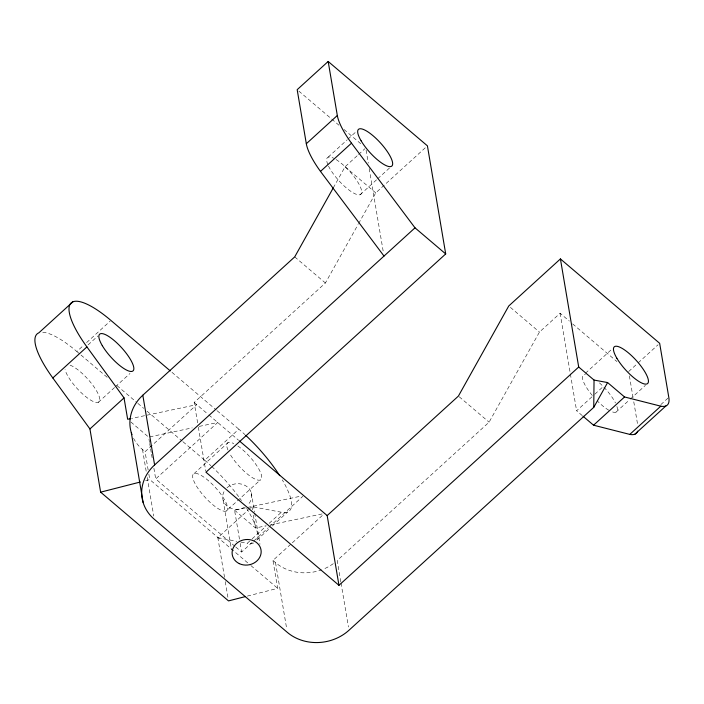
<?xml version="1.0" encoding="UTF-8"?>
<svg xmlns="http://www.w3.org/2000/svg" width="704" height="704" viewBox="0 0 704 704"><rect width="100%" height="100%" fill="white"/><g stroke="black" fill="none" stroke-linecap="round" stroke-linejoin="round"><path stroke-width="0.53" stroke-dasharray="3.52 2.64" d="M333.274 187.871L345.057 166.786L357.773 155.206M197.622 422.866L194.172 402.486L325.406 282.99L358.072 224.514M358.609 223.555L375.751 192.887L425.806 147.312M340.833 581.944L337.198 560.49L489.095 422.18L539.449 332.068L560.111 313.254L569.307 321.068M42.733 332.297A67.109 19.263 47.7 0 1 76.833 351.49L83.336 345.576M86.583 342.619L110.123 321.182M88.114 344.872L97.865 336.002M328.108 157.186L347.186 139.814M347.978 139.093L356.726 131.129M358.574 154.484L364.927 148.694M98.331 402.31L114.567 387.517M115.377 386.778L129.994 373.472M360.237 194.656L376.93 179.45M377.722 178.728L389.646 167.878M148.148 469.946L145.059 451.704L196.733 404.659L131.903 418.37M234.969 546.348L155.698 478.949L217.703 422.497L198.572 426.536M182.987 441.751L204.723 460.231L238.823 429.185A67.109 19.263 47.7 0 1 245.01 434.676M194.084 473.572L228.184 442.526M226.213 511.042A24.798 7.119 47.7 0 0 208.146 480.454A24.798 7.119 47.7 0 0 196.09 485.434A24.798 7.119 47.7 0 0 226.213 511.042L260.313 479.996M224.532 577.324L217.826 537.68L247.861 510.33M248.67 509.59L251.926 506.625L281.362 512.239A67.109 19.263 47.7 0 0 282.295 479.873M240.953 542.089L247.262 543.294L251.319 539.598M252.138 538.859L265.936 526.284M269.183 523.327L281.362 512.239M235.805 547.052L241.639 552.024L252.912 541.754M253.722 541.024L268.215 527.824M269.016 527.094L302.834 496.302M256.863 540.047L269.042 528.959M272.29 526.002L287.716 511.958M247.342 596.094L277.666 588.342L272.95 560.446L291.518 543.541M292.327 542.802L324.614 513.401M585.473 373.217L612.498 348.603M582.261 415.589L576.611 410.784L594.097 394.865M594.889 394.143L603.636 386.179M628.654 371.536L637.402 363.572M638.194 362.85L658.073 344.758M616.009 412.13L629.526 399.828M630.318 399.106L645.418 385.352M660.854 404.598L668.008 398.077M145.596 480.665L149.785 479.6L250.087 564.89M149.688 436.876L192.201 427.891M239.466 539.141L234.564 510.18L246.259 507.707M247.315 507.478L301.514 496.012M234.564 510.18L255.534 528.009L266.165 525.765M270.415 524.867L322.494 513.85M217.826 537.68L236.746 541.288M298.848 91.106L338.976 125.224M343.992 129.483L360.712 143.704M572.651 323.91L616.959 361.583M345.057 166.786L375.751 192.887M510.409 307.384L539.449 332.068M294.712 256.89L325.406 282.99M459.237 396.783L489.095 422.18M171.952 372.328L216.251 409.992M217.087 410.705L238.823 429.185M194.172 402.486L208.023 414.26M208.833 414.946L238.559 440.229M76.833 351.49L80.177 354.332M81.013 355.045L107.765 377.793M116.961 385.607L137.016 402.662M137.852 403.374L143.704 408.346M147.048 411.189L182.151 441.038M130.882 422.013L148.623 437.105M133.566 438.31A43.771 38.28 -9.6 0 0 142.507 449.53L145.059 451.704M272.95 560.446L275.51 562.619A43.771 38.28 -9.6 0 0 321.543 569.862M250.923 565.594L277.666 588.342M629.394 375.857L633.046 397.478M633.776 401.799L637.798 425.586M560.111 313.254L570.196 372.856M570.372 373.938L576.611 410.784M366.089 150.128L368.28 163.099M369.195 168.502L383.46 252.824M341.009 583.018L348.454 627.009M275.51 562.619L286.757 629.138M251.266 492.703L254.531 512.01M254.707 513.084L259.97 544.201M251.926 506.625L252.463 509.837M253.37 515.178L255.534 528.009M240.187 543.435L241.639 552.024M223.133 500.298L231.484 549.648M225.254 581.618L228.158 598.761M198.343 427.161L205.788 471.152M148.984 439.252L149.53 442.464M149.714 443.538L150.436 447.832M150.621 448.906L151.351 453.2M151.527 454.274L152.258 458.559M153.886 468.222L155.698 478.949M148.87 474.232L149.785 479.6M142.507 449.53L146.318 472.058M147.224 477.426L153.754 516.05M616.924 406.507A24.798 7.119 47.7 0 1 610.377 411.057M608.854 410.247A24.798 7.119 47.7 0 1 597.379 401.025M592.293 395.454A24.798 7.119 47.7 0 1 585.332 374.449M599.456 382.87A24.798 7.119 47.7 0 1 615.463 402.961M336.072 159.553A24.798 7.119 47.7 0 1 359.832 185.759A24.798 7.119 47.7 0 1 351.727 191.937A24.798 7.119 47.7 0 1 328.249 165.51M327.888 164.701A24.798 7.119 47.7 0 1 333.74 158.259M333.309 563.658A43.771 38.28 -9.6 0 1 322.511 569.492M70.083 365.165A24.798 7.119 47.7 0 1 96.976 391.591A24.798 7.119 47.7 0 1 88.695 398.851A24.798 7.119 47.7 0 1 65.041 369.582M237.811 445.984A24.798 7.119 47.7 0 1 259.908 471.099A24.798 7.119 47.7 0 1 253.414 478.254A24.798 7.119 47.7 0 1 230.19 454.379M227.964 450.05A24.798 7.119 47.7 0 1 233.816 443.599M226.97 487.802A14.59 12.76 -9.6 0 1 247.535 487.089A14.59 12.76 -9.6 0 1 247.43 505.199M244.402 507.338A14.59 12.76 -9.6 0 1 226.864 505.912A14.59 12.76 -9.6 0 1 224.638 490.53M253.616 543.004A67.109 19.263 47.7 0 1 247.262 543.294M204.723 460.231A67.109 19.263 47.7 0 1 210.91 465.731M211.693 466.453A67.109 19.263 47.7 0 1 241.481 500.57M246.673 508.411A67.109 19.263 47.7 0 1 257.013 539.264"/><path stroke-width="1.06" d="M333.274 187.871L294.712 256.89L142.815 395.208L154.607 464.948A43.771 38.28 -9.6 0 0 154.299 519.27L287.302 632.359A43.771 38.28 -9.6 0 0 348.999 630.23L593.745 407.37L594.044 380.072L578.706 367.022L560.419 258.931L508.754 305.976L458.41 396.079L327.175 515.574L338.967 585.314L578.706 367.022M593.745 407.37L607.605 382.562L624.554 396.968L660.801 406.173A53.979 15.497 47.7 0 0 668.8 397.355L659.657 343.306L560.419 258.931M338.967 585.314L205.964 472.226L445.702 253.933L427.416 145.842L328.178 61.459L297.176 89.681L306.319 143.73A53.979 15.497 47.7 0 0 320.487 171.406L384.006 256.062M72.89 301.831L38.79 332.878A67.109 19.263 47.7 0 0 52.818 377.96L89.936 428.938L100.628 492.166L228.518 600.899L245.247 596.622M306.319 143.73L337.322 115.5L328.178 61.459M52.818 377.96L86.918 346.914A67.109 19.263 47.7 0 1 70.805 303.274A67.109 19.263 47.7 0 1 110.933 320.443L170.28 370.902M320.487 171.406L351.49 143.176A53.979 15.497 47.7 0 1 337.322 115.5M89.936 428.938L124.036 397.892L86.918 346.914M154.607 464.948L415.008 227.832L445.702 253.933M583.062 416.275L593.56 425.198L624.554 396.968M593.56 425.198L629.798 434.403L660.801 406.173M634.911 434.174L665.914 405.944M100.628 492.166L140.369 482.002M130.838 418.598L127.653 419.267L124.036 397.892M594.044 380.072L607.605 382.562M239.395 440.942L327.175 515.574M351.49 143.176L415.008 227.832M131.314 432.696L143.106 502.436M637.639 431.165A53.979 15.497 47.7 0 1 629.798 434.403M131.947 434.597A43.771 38.28 -9.6 0 1 142.815 395.208M245.793 435.406A67.109 19.263 47.7 0 1 279.699 475.649M616.889 358.292A24.798 7.119 47.7 0 0 647.011 383.909A24.798 7.119 47.7 0 0 628.936 353.311A24.798 7.119 47.7 0 0 616.889 358.292M361.108 140.809A24.798 7.119 47.7 0 0 391.239 166.426A24.798 7.119 47.7 0 0 373.164 135.837A24.798 7.119 47.7 0 0 361.108 140.809M102.3 345.646A24.798 7.119 47.7 0 0 132.431 371.254A24.798 7.119 47.7 0 0 114.356 340.666A24.798 7.119 47.7 0 0 102.3 345.646M239.298 563.631A14.59 12.76 -9.6 0 0 261.175 551.786A14.59 12.76 -9.6 0 0 239.43 541.455A14.59 12.76 -9.6 0 0 239.298 563.631"/></g></svg>
